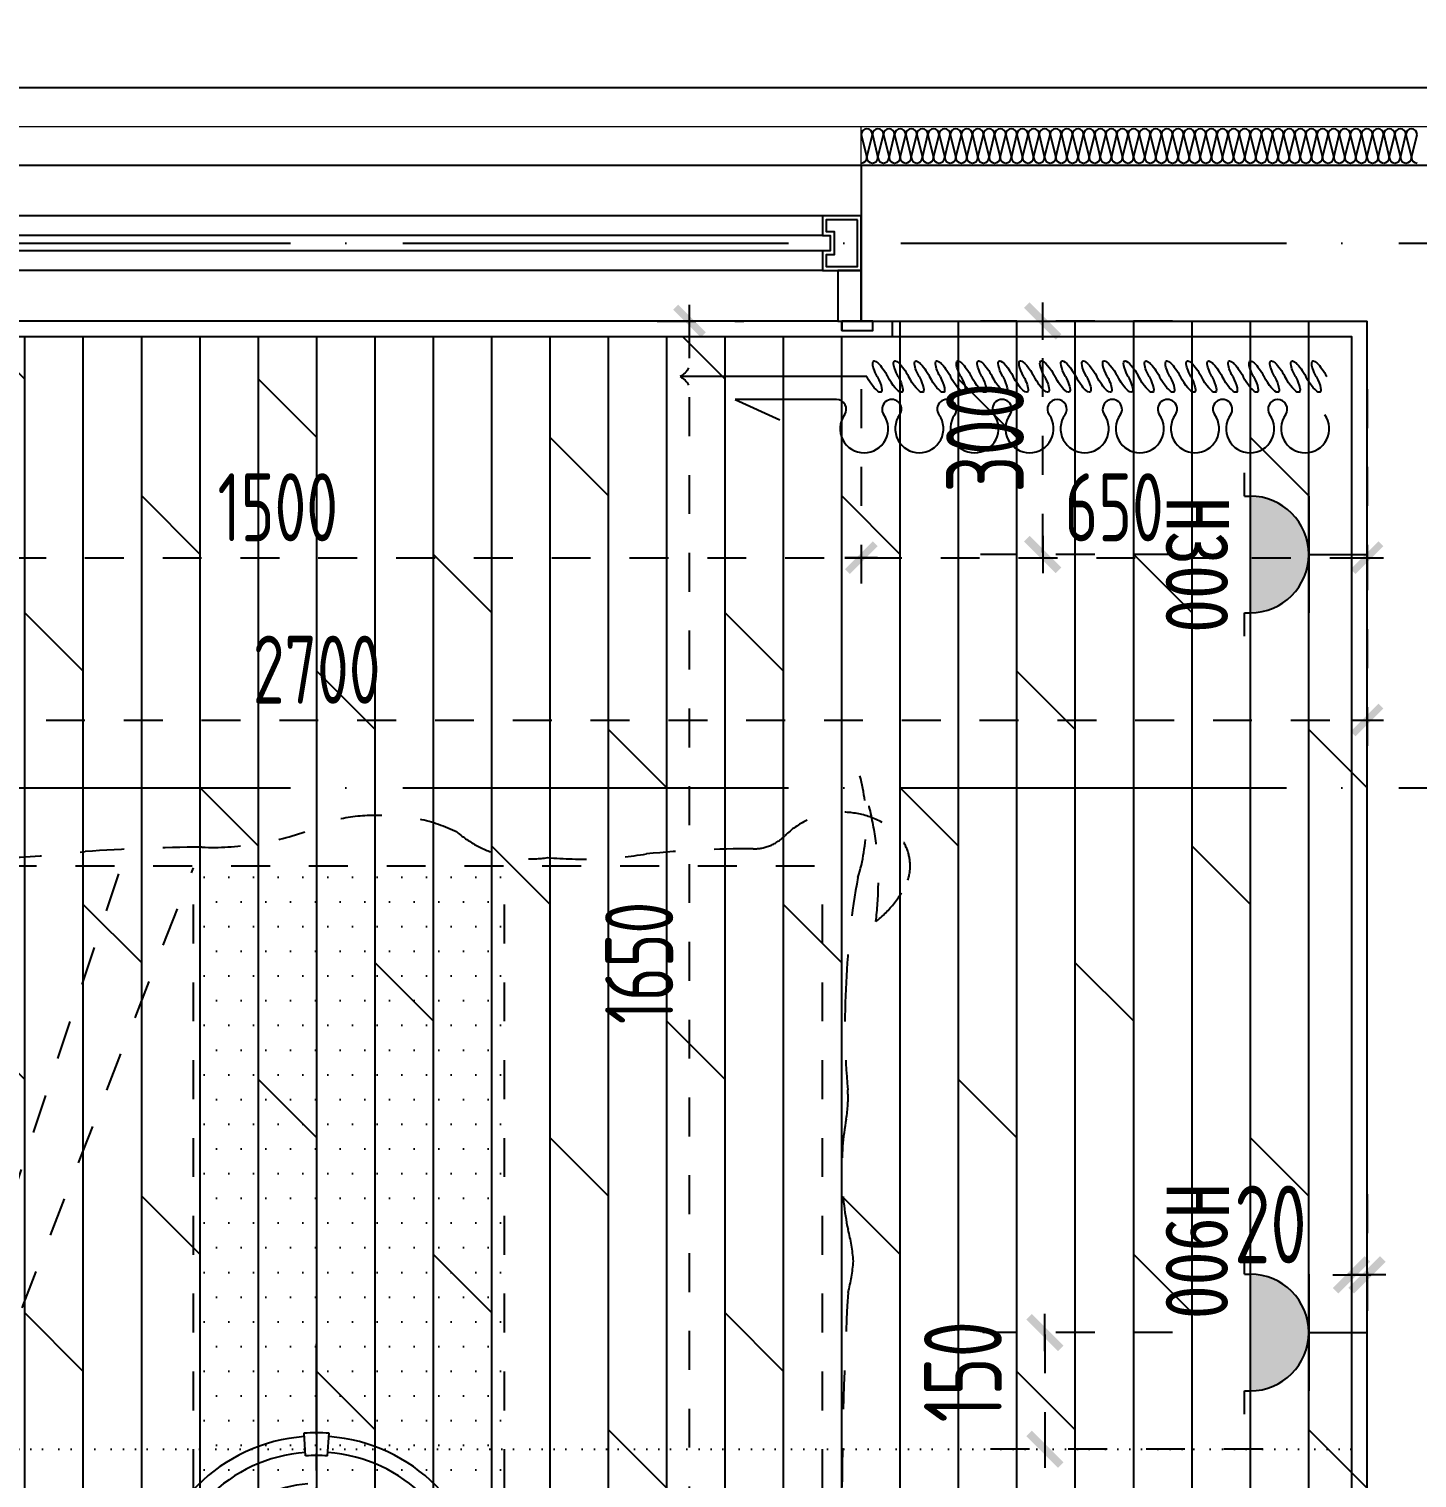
# Model space of a CAD drawing. Extents: x 133656 to 214778, y 12424 to 51506.
# Drawn here: x 158976 to 160760, y 22113 to 23975 of the extents above; entities that cross this region are included whole.
import ezdxf

# ---------------------------------------------------------------- set-up
doc = ezdxf.new("R2010")
doc.units = 0
doc.header["$MEASUREMENT"] = 0
for name, pattern in [('图案填充', [66.863653, 0, -20.558844, 0, -15.145704, 0, -15.145704, 0, -16.013401]), ('图纸索引线', [1.414175, 0.440583, -0.082865, 0.082865, -0.092515, 0.440583, -0.082865, 0.082865, -0.109034]), ('家具虚线平面', [100, 50, -50]), ('轴线', [1279.947105, 991.697132, -142.311249, 0, -145.938724])]:
    doc.linetypes.add(name, pattern=pattern)
doc.layers.get('Defpoints').update_dxf_attribs({"color": 8})
for name, color, linetype in [('A31.土建轴线', 251, 'Continuous'), ('A4.土建窗户', 152, 'Continuous'), ('B6.新建墙体定位', 203, 'Continuous'), ('E3.地面填充(网）', 250, 'Continuous'), ('F1.家具层', 51, 'Continuous'), ('F1.窗台面', 43, 'Continuous'), ('F3.公共层窗帘饰物等', 91, 'Continuous'), ('G1.天花造型', 30, 'Continuous'), ('G2.天花造型尺寸', 144, 'Continuous'), ('G3.天花灯具', 52, 'Continuous'), ('G4.天花灯位', 71, 'Continuous'), ('H3.顶面烟感', 102, 'Continuous'), ('K2.强电插座', 132, 'Continuous'), ('WALL', 6, 'Continuous'), ('xj', 8, 'Continuous'), ('保温', 35, 'Continuous')]:
    doc.layers.add(name, color=color, linetype=linetype)
doc.styles.add('标注数字', font='dim.shx', dxfattribs={"width": 0.8})
doc.styles.add('标题文字', font='')
doc.styles.get('标题文字').set_extended_font_data('SimSun')
doc.dimstyles.new('设计2017', dxfattribs={"dimscale": 100, "dimtxt": 2.5, "dimasz": 0.06, "dimexe": 2, "dimexo": 2.5, "dimgap": 0.6, "dimtad": 1, "dimdec": 0, "dimrnd": 5, "dimzin": 0, "dimdsep": 46, "dimtxsty": '标注数字', "dimblk": 'HBA_DIMENSION_TICK', "dimcen": 0.125, "dimclrd": 44, "dimclre": 44, "dimclrt": 50, "dimadec": 0, "dimazin": 0, "dimtfac": 1, "dimtdec": 0, "dimtix": 1, "dimtmove": 0, "dimatfit": 3, "dimldrblk": 'HBA_Leader_Arrow', "dimfxl": 7, "dimfxlon": 1, "dimtvp": 1, "dimtolj": 1, "dimtzin": 0, "dimarcsym": 0})

# ---------------------------------------------------------------- blocks, each defined once
blk = doc.blocks.new('$LinePat$岩棉板')
at = {"color": 0}
for p, q in [((0, -17), (12, -67)), ((12, -67), (24, -17))]:
    blk.add_line(p, q, dxfattribs=at)
for centre, start, end in [((12, -17), 0, 180), ((0, -67), 270, 0), ((24, -67), 180, 270)]:
    blk.add_arc(centre, 12, start, end, dxfattribs=at)
at = {"layer": 'Defpoints'}
blk.add_point((0, 0.1), dxfattribs=at)
at = {"layer": 'Defpoints', "color": 0}
blk.add_point((24, -84), dxfattribs=at)
blk = doc.blocks.new('DRAPES2')
for p, q in [((0, 0), (82, 37.3)), ((186.3, 0), (0, 0))]:
    blk.add_line(p, q)
at = {"linetype": 'ByBlock', "extrusion": (0, 0, -1)}
for centre, major_axis, start_param, end_param in [((236.9, 53.6), (-31.3, 31.3), 4.8823, 7.06864), ((236.9, 53.6), (-31.3, 31.3), 0.785455, 2.971795), ((338.2, 53.5), (31.3, 31.3), 3.311504, 5.497844), ((338.2, 53.5), (-31.3, 31.3), 0.785455, 2.971795), ((439.4, 53.5), (-31.3, 31.3), 4.8823, 7.06864), ((439.4, 53.5), (-31.3, 31.3), 0.785455, 2.971795), ((540.7, 53.5), (31.3, 31.3), 3.311504, 5.497844), ((540.7, 53.5), (31.3, 31.3), -0.785341, 1.400999), ((641.9, 53.5), (-31.3, 31.3), 4.8823, 7.06864), ((641.9, 53.5), (-31.3, 31.3), 0.785455, 2.971795), ((743.2, 53.5), (31.3, 31.3), 3.311504, 5.497844), ((743.2, 53.5), (-31.3, 31.3), 0.785455, 2.971795), ((844.4, 53.5), (-31.3, 31.3), 4.8823, 7.06864), ((844.4, 53.5), (-31.3, 31.3), 0.785455, 2.971795), ((945.7, 53.5), (31.3, 31.3), 3.311504, 5.497844), ((945.7, 53.5), (31.3, 31.3), -0.785341, 1.400999), ((186.3, 17.8), (-12.6, 12.6), 1.740708, 3.927048), ((287.6, 17.7), (-12.6, 12.6), 1.740708, 6.113388), ((388.8, 17.7), (-12.6, 12.6), 1.740708, 6.113388), ((490.1, 17.7), (12.6, 12.6), 0.169911, 4.542591), ((591.3, 17.7), (12.6, 12.6), 2.356251, 4.542591), ((591.3, 17.7), (-12.6, 12.6), 1.740708, 3.927048), ((692.6, 17.7), (-12.6, 12.6), 1.740708, 6.113388), ((793.8, 17.7), (-12.6, 12.6), 1.740708, 6.113388), ((895.1, 17.7), (12.6, 12.6), 0.169911, 4.542591), ((996.3, 17.7), (12.6, 12.6), 2.356251, 4.542591)]:
    blk.add_ellipse(centre, major_axis=major_axis, ratio=1, start_param=start_param, end_param=end_param, dxfattribs=at)
at = {"extrusion": (0, 0, -1)}
for centre, major_axis, start_param, end_param in [((1046.7, 53.5), (-31.3, 31.3), 4.8823, 7.06864), ((1046.7, 53.5), (-31.3, 31.3), 0.785455, 2.971795), ((996.1, 17.7), (-12.6, 12.6), 1.740708, 3.927048)]:
    blk.add_ellipse(centre, major_axis=major_axis, ratio=1, start_param=start_param, end_param=end_param, dxfattribs=at)
blk = doc.blocks.new('06BDR-PR2')
blk.add_line((343.1, 0), (0, 0))
for centre, start, end in [((-16.4, 32.2), 296.9731, 333.1823), ((-16.4, -32.2), 26.8177, 63.0269)]:
    blk.add_arc(centre, 36.1, start, end)
for centre, major_axis, start_param, end_param in [((352.6, 0), (-16.5, -28.6), 1.716714, 4.858306), ((391, 0), (-16.5, -28.6), 1.716714, 4.858306), ((429.4, 0), (-16.5, -28.6), 1.716714, 4.858306), ((467.8, 0), (-16.5, -28.6), 1.716714, 4.858306), ((506.2, 0), (-16.5, -28.6), 1.716714, 4.858306), ((544.6, 0), (-16.5, -28.6), 1.716714, 4.858306), ((583, 0), (-16.5, -28.6), 1.716714, 4.858306), ((621.3, 0), (16.5, 28.6), 4.858306, 7.999899), ((659.7, 0), (16.5, 28.6), 4.858306, 7.999899), ((698.1, 0), (16.5, 28.6), 4.858306, 7.999899), ((736.5, 0), (16.5, 28.6), 4.858306, 7.999899), ((774.9, 0), (16.5, 28.6), 4.858306, 7.999899), ((813.3, 0), (16.5, 28.6), 4.858306, 7.999899), ((851.7, 0), (-16.5, -28.6), 1.716714, 4.858306), ((890, 0), (-16.5, -28.6), 1.716714, 4.858306), ((928.4, 0), (-16.5, -28.6), 1.716714, 4.858306), ((966.8, 0), (-16.5, -28.6), 1.716714, 4.858306), ((1005.2, 0), (-16.5, -28.6), 1.716714, 4.858306), ((1043.6, 0), (-16.5, -28.6), 1.716714, 4.858306), ((1082, 0), (-16.5, -28.6), 1.716714, 4.858306), ((1120.4, 0), (-16.5, -28.6), 1.716714, 4.858306), ((1158.7, 0), (-16.5, -28.6), 1.716714, 4.858306), ((371.8, 0), (-16.5, -28.6), 4.858306, 7.999899), ((410.2, 0), (-16.5, -28.6), 4.858306, 7.999899), ((448.6, 0), (-16.5, -28.6), 4.858306, 7.999899), ((487, 0), (-16.5, -28.6), 4.858306, 7.999899), ((525.4, 0), (-16.5, -28.6), 4.858306, 7.999899), ((563.8, 0), (-16.5, -28.6), 4.858306, 7.999899), ((602.2, 0), (16.5, 28.6), 1.716714, 4.858306), ((640.5, 0), (16.5, 28.6), 1.716714, 4.858306), ((678.9, 0), (16.5, 28.6), 1.716714, 4.858306), ((717.3, 0), (16.5, 28.6), 1.716714, 4.858306), ((755.7, 0), (16.5, 28.6), 1.716714, 4.858306), ((794.1, 0), (16.5, 28.6), 1.716714, 4.858306), ((832.5, 0), (16.5, 28.6), 1.716714, 4.858306), ((870.9, 0), (-16.5, -28.6), 4.858306, 7.999899), ((909.2, 0), (-16.5, -28.6), 4.858306, 7.999899), ((947.6, 0), (-16.5, -28.6), 4.858306, 7.999899), ((986, 0), (-16.5, -28.6), 4.858306, 7.999899), ((1024.4, 0), (-16.5, -28.6), 4.858306, 7.999899), ((1062.8, 0), (-16.5, -28.6), 4.858306, 7.999899), ((1101.2, 0), (-16.5, -28.6), 4.858306, 7.999899), ((1139.6, 0), (-16.5, -28.6), 4.858306, 7.999899), ((1177.9, 0), (-16.5, -28.6), 4.858306, 7.999899)]:
    blk.add_ellipse(centre, major_axis=major_axis, ratio=0.254545, start_param=start_param, end_param=end_param)
blk = doc.blocks.new('线条方形')
at = {"color": 0}
blk.add_lwpolyline([(0, -12), (0, 0), (-40, 0)], dxfattribs=at)
blk.add_lwpolyline([(-40, 0), (0, 0), (0, -12), (-40, -12)], close=True, dxfattribs=at)
blk = doc.blocks.new('*U87')
at = {"color": 33}
blk.add_lwpolyline([(-970, 0), (-970, -65), (-940, -65), (-940, 0), (-970, 0)], dxfattribs=at)
blk.add_lwpolyline([(500, 0), (530, 0), (530, -65), (500, -65)], close=True, dxfattribs=at)
at = {"color": 33, "xscale": -1, "rotation": 180}
blk.add_blockref('线条方形', (-945, 0), dxfattribs=at)
at = {"color": 33, "rotation": 180}
blk.add_blockref('线条方形', (505, 0), dxfattribs=at)
blk = doc.blocks.new('*U86')
at = {"layer": 'A4.土建窗户'}
for points in [[(0, 1500), (0, 1450), (-25, 1450), (-25, 1460), (-45, 1460), (-45, 1450), (-70, 1450), (-70, 1500)], [(-5, 1495), (-5, 1455), (-20, 1455), (-20, 1465), (-50, 1465), (-50, 1455), (-65, 1455), (-65, 1495)], [(0, 0), (0, 50), (-25, 50), (-25, 40), (-45, 40), (-45, 50), (-70, 50), (-70, 0)], [(-5, 5), (-5, 45), (-20, 45), (-20, 35), (-50, 35), (-50, 45), (-65, 45), (-65, 5)]]:
    blk.add_lwpolyline(points, close=True, dxfattribs=at)
at = {"layer": 'A4.土建窗户', "flags": 128}
for points in [[(-70, 1450), (-70, 50)], [(0, 1450), (0, 50)]]:
    blk.add_lwpolyline(points, dxfattribs=at)
at = {"layer": 'A4.土建窗户', "color": 8, "flags": 128}
for points in [[(-45, 1450), (-45, 50)], [(-25, 1450), (-25, 50)]]:
    blk.add_lwpolyline(points, dxfattribs=at)
blk = doc.blocks.new('HBA_DIMENSION_TICK')
at = {"color": 0, "linetype": 'ByBlock'}
for p, q in [((-10, 0), (0, 0)), ((0, 0), (10, 0))]:
    blk.add_line(p, q, dxfattribs=at)
at = {"color": 50, "linetype": 'ByBlock'}
blk.add_solid([(-10, -7), (-7, -10), (7, 10), (10, 7)], dxfattribs=at)
blk = doc.blocks.new('*D119')
at = {"layer": 'Defpoints', "color": 0, "linetype": '家具虚线平面', "transparency": 16777216}
for p in [(160546.1, 22299.6), (160282.1, 22149.6), (160696.1, 22149.6)]:
    blk.add_point(p, dxfattribs=at)
at = {"layer": 'K2.强电插座', "color": 44, "linetype": '家具虚线平面', "lineweight": -2, "transparency": 16777216}
for p, q in [((160446.1, 22299.6), (160202.1, 22299.6)), ((160282.1, 22297.2), (160282.1, 22152)), ((160562.1, 22149.6), (160202.1, 22149.6))]:
    blk.add_line(p, q, dxfattribs=at)
at = {"layer": 'K2.强电插座', "color": 44, "linetype": '家具虚线平面', "lineweight": -2, "transparency": 16777216, "xscale": 2.4, "yscale": 2.4, "zscale": 2.4}
for p, rotation in [((160282.1, 22299.6), 90), ((160282.1, 22149.6), 270)]:
    blk.add_blockref('HBA_DIMENSION_TICK', p, dxfattribs=dict(at, rotation=rotation))
at = {"layer": 'K2.强电插座', "color": 50, "linetype": '家具虚线平面', "transparency": 16777216, "insert": (160176.7, 22249.2), "char_height": 100, "attachment_point": 5, "rotation": 90, "style": '标注数字'}
blk.add_mtext('\\A1;150', dxfattribs=at)
blk = doc.blocks.new('HBA_Leader_Arrow')
at = {"color": 0, "linetype": 'ByBlock', "ltscale": 0.5}
blk.add_line((3.5, 0), (-10, 0), dxfattribs=at)
for points in [[(-10.99, 11.28), (-6.57, 14.38), (-0.55, 0), (3.5, 0)], [(-10.99, -11.28), (-6.57, -14.38), (-0.55, 0), (3.5, 0)]]:
    blk.add_solid(points, dxfattribs=at)
blk = doc.blocks.new('不间断电源')
h = blk.add_hatch(color=8)
h.dxf.hatch_style = 1
h.paths.add_polyline_path([(-70.3, 140.6, 1), (70.3, 140.6)])
for p, q in [((-98.4, 147.7), (-70.3, 147.7)), ((-70.3, 147.7), (-70.3, 140.6)), ((-70.3, 140.6), (70.3, 140.6)), ((70.3, 147.7), (70.3, 140.6)), ((70.3, 147.7), (98.4, 147.7)), ((70.3, 70.3), (-70.3, 70.3)), ((0, 70.3), (0, 0))]:
    blk.add_line(p, q)
blk.add_arc((0, 140.6), 70.3, 180, 0)
at = {"color": 1, "style": '标题文字'}
blk.add_attdef('REF.', (86, 32.6), '', height=70.9, dxfattribs=at)
blk = doc.blocks.new('A$C34CE5B40')
at = {"color": 1, "linetype": '图纸索引线', "ltscale": 150}
for p, q in [((125.3, -67.5), (125.3, 318.1)), ((-67.5, 125.3), (318.1, 125.3))]:
    blk.add_line(p, q, dxfattribs=at)
for p, q in [((117.3, 233.8), (116.1, 250.3)), ((133.3, 233.8), (134.5, 250.3)), ((124.2, 139.9), (126.4, 139.9)), ((16.8, 133.3), (0.3, 134.5)), ((233.8, 133.3), (250.3, 134.5)), ((16.8, 117.3), (0.3, 116.1)), ((233.8, 117.3), (250.3, 116.1)), ((117.3, 16.8), (116.1, 0.3)), ((133.3, 16.8), (134.5, 0.3))]:
    blk.add_line(p, q)
at = {"color": 8}
for p, q in [((15, 139.9), (17.4, 139.9)), ((233.2, 139.9), (235.6, 139.9)), ((166.7, 24.7), (172.7, 24.7))]:
    blk.add_line(p, q, dxfattribs=at)
for radius in [8.86, 5.76]:
    blk.add_circle((125.3, 125.3), radius)
for centre, radius, start, end in [((125.3, 125.3), 122.9, 94.2154, 175.7846), ((125.3, 125.3), 125.3, 85.7846, 94.2154), ((125.3, 125.3), 122.9, 4.2154, 85.7846), ((125.3, 125.3), 111.3, 94.2154, 175.7846), ((125.3, 125.3), 108.8, 85.7846, 94.2154), ((125.3, 125.3), 111.3, 4.2154, 85.7846), ((122.4, 136), 3.28, 29.2133, 180.7867), ((128.2, 136), 3.28, 359.2133, 150.7867), ((125.3, 125.3), 125.3, 175.7846, 184.2154), ((125.3, 125.3), 108.8, 175.7846, 184.2154), ((114.6, 128.2), 3.28, 89.2133, 240.7867), ((117.5, 133.1), 3.28, 59.2133, 210.7867), ((133.1, 133.1), 3.28, 329.2133, 120.7867), ((136, 128.2), 3.28, 299.2133, 90.7867), ((125.3, 125.3), 108.8, 355.7846, 4.2154), ((125.3, 125.3), 125.3, 355.7846, 4.2154), ((125.3, 125.3), 122.9, 184.2154, 265.7846), ((125.3, 125.3), 111.3, 184.2154, 265.7846), ((114.6, 122.4), 3.28, 119.2133, 270.7867), ((117.5, 117.5), 3.28, 149.2133, 300.7867), ((133.1, 117.5), 3.28, 239.2133, 30.7867), ((125.3, 125.3), 111.3, 274.2154, 355.7846), ((125.3, 125.3), 122.9, 274.2154, 355.7846), ((136, 122.4), 3.28, 269.2133, 60.7867), ((122.4, 114.6), 3.28, 179.2133, 330.7867), ((128.2, 114.6), 3.28, 209.2133, 0.7867), ((125.3, 125.3), 108.8, 265.7846, 274.2154), ((125.3, 125.3), 125.3, 265.7846, 274.2154)]:
    blk.add_arc(centre, radius, start, end)
for start, end in [(94.2154, 175.7846), (202.9764, 246.7439)]:
    blk.add_arc((125.3, 125.3), 88.5, start, end, dxfattribs=at)
blk = doc.blocks.new('1500')
at = {"linetype": '家具虚线平面'}
h = blk.add_hatch(dxfattribs=at)
h.set_pattern_fill('DOTS', color=8, scale=20, style=0)
h.set_pattern_definition([(360, (-1254054.524, -248958.56), (15.875, 31.75), [0, -31.75])])
h.paths.add_polyline_path([(1191.6, -750), (1591.6, -750), (1591.6, 750), (1191.6, 750)])
at = {"color": 0, "linetype": '家具虚线平面'}
for p, q in [((40, 750), (2000, 750)), ((2000, -750), (2000, 750)), ((40, -750), (2000, -750))]:
    blk.add_line(p, q, dxfattribs=at)
at = {"color": 8, "linetype": '家具虚线平面'}
for p, q in [((608.6, -750), (1191.6, 747.3)), ((679.6, 750), (679.6, 603.2)), ((730.4, 460.2), (730.4, 750)), ((736.2, -352.8), (1098.9, 750)), ((1191.6, -750), (1191.6, 750)), ((1591.6, -750), (1591.6, 750)), ((730.4, -223.4), (730.4, 223.4)), ((679.6, 111.8), (679.6, -111.8)), ((730.4, -750), (730.4, -460.2)), ((679.6, -603.2), (679.6, -750))]:
    blk.add_line(p, q, dxfattribs=at)
for points in [[(1542.6, -764.4, -0.011501), (1678.1, -765.4, 0.027887), (1831.9, -764.1, -0.011645), (2003.7, -768.1, 0.522577), (2091, -657.1, 0.144021), (2067.2, -599, -0.173239), (2048.7, -565.8, -0.167481), (2043.4, -557.6, -0.159493), (2036.9, -509.9, 0.276026), (2036.8, -463.5, 0.033168), (2030.6, -349.6, -0.055834), (2032.6, -440.8, 0.023628), (2030.5, -340.8, -0.024964), (2032.9, 201.3, 0.053528), (2039.8, 241.8, 0.053528), (2032.9, 282.3, -0.095225), (2030.5, 424.4, 0.062768), (2032.6, 462, -0.036947), (2030.6, 599.8, -0.036442), (2045.7, 734.8, 0.141351), (2048.2, 865.6, -0.119346), (2068.6, 678.1, 0.123892), (2110, 731.4, 0.37589), (2076.7, 805.7, 0.329446), (1951.9, 788.7, -0.211134), (1910.9, 771.8, 0.024888), (1773.9, 765.1, -0.06219), (1646.7, 760.4, -0.218233), (1530.5, 793, 0.123513), (1430.6, 814.3, 0.129887), (1334.7, 793.7, -0.095063), (1202.3, 773.8, 0.016498), (1052.3, 768.2, -0.039412), (846.3, 760.4, 0.025508), (692.1, 760.4, -0.038458), (568.4, 763, 0.058958), (431.3, 769.7, 0.00267), (202.8, 764.9, 0.013848), (40, 763.2, 0.011292)], [(40, -760.6, 0.018567), (258.2, -764.9, 0.00267), (486.8, -769.7, 0.058958), (623.8, -763, -0.038458), (747.5, -760.4, 0.025508), (901.7, -760.4, -0.039412), (1107.7, -768.2, 0.016498), (1257.7, -773.8)], [(1257.7, -773.8, -0.037552), (1542.6, -764.4)]]:
    blk.add_lwpolyline(points, format="xyb", dxfattribs=at)
at = {"color": 0, "linetype": '家具虚线平面'}
blk.add_lwpolyline([(0, 800), (40, 800), (40, -800), (0, -800), (0, 800), (40, 800)], dxfattribs=at)
at = {"color": 8, "linetype": '家具虚线平面'}
for centre, radius, start, end in [((3271.7, 349), 3183.5, 173.1435, 185.4971), ((312.9, -501.8), 1238, 79.3616, 99.8515), ((1736.1, 375.6), 1670.5, 168.1725, 191.2565), ((333.4, -1911.4), 2630.3, 84.9635, 95.5174), ((-793.5, 453.6), 1360.3, 7.146, 11.0766), ((1785.4, 397.2), 1464.7, 171.3531, 191.9267), ((514.4, -37.8), 661.9, 72.8591, 106.0737), ((-1658.4, 348.4), 2377.3, 354.0897, 6.5844), ((527.6, 1138.5), 573.1, 247.4626, 289.8839), ((1488.4, 373.6), 1178.9, 169.0137, 192.5266), ((-470.4, 341.8), 1206.6, 349.196, 12.1021), ((550.5, -316.9), 481.3, 69.6025, 118.0799), ((535.4, 1610), 1505.1, 262.4467, 276.8486), ((-136, 322.5), 695.2, 337.0324, 341.7616), ((-296.2, 266.2), 863.1, 345.6794, 349.2329), ((265.1, 1140.6), 1091.3, 260.4799, 283.8693), ((317.2, 1054), 1018.5, 256.7626, 283.379), ((317.2, -1054), 1018.5, 76.621, 103.2374), ((1736.1, -375.6), 1670.5, 168.7435, 191.8275), ((265.1, -1140.6), 1091.3, 76.1307, 99.5201), ((3271.7, -349), 3183.5, 174.5029, 186.8565), ((-136, -322.5), 695.2, 18.2384, 22.9676), ((-296.2, -266.2), 863.1, 10.7671, 14.3206), ((1785.4, -397.2), 1464.7, 168.0733, 188.6469), ((550.5, 316.9), 481.3, 241.9201, 291.9524), ((535.4, -1610), 1505.1, 83.1514, 97.5533), ((-1658.4, -348.4), 2377.3, 353.4156, 5.9103), ((1488.4, -373.6), 1178.9, 167.4734, 190.9863), ((-470.4, -341.8), 1206.6, 347.8979, 10.804), ((527.6, -1138.5), 573.1, 70.1161, 112.5374), ((514.4, 37.8), 661.9, 253.9263, 287.1409), ((-530.6, -507.4), 1088.8, 348.3661, 353.9028), ((-793.5, -453.6), 1360.3, 348.9234, 352.854), ((333.4, 1911.4), 2630.3, 264.4826, 275.0365), ((312.9, 501.8), 1238, 260.1485, 280.6384)]:
    blk.add_arc(centre, radius, start, end, dxfattribs=at)
blk = doc.blocks.new('*D245')
at = {"layer": 'Defpoints', "color": 0, "linetype": '家具虚线平面', "transparency": 16777216}
for p in [(160676.1, 22577.5), (160696.1, 22577.5), (160676.1, 22373.8)]:
    blk.add_point(p, dxfattribs=at)
at = {"layer": 'G2.天花造型尺寸', "color": 44, "linetype": '家具虚线平面', "lineweight": -2, "transparency": 16777216}
for p, q in [((160676.1, 22477.5), (160676.1, 22293.8)), ((160696.1, 22477.5), (160696.1, 22293.8)), ((160673.7, 22373.8), (160671.3, 22373.8)), ((160696.1, 22373.8), (160676.1, 22373.8)), ((160698.5, 22373.8), (160700.9, 22373.8))]:
    blk.add_line(p, q, dxfattribs=at)
at = {"layer": 'G2.天花造型尺寸', "color": 44, "linetype": '家具虚线平面', "lineweight": -2, "transparency": 16777216, "xscale": 2.4, "yscale": 2.4, "zscale": 2.4}
blk.add_blockref('HBA_DIMENSION_TICK', (160676.1, 22373.8), dxfattribs=at)
at = {"layer": 'G2.天花造型尺寸', "color": 44, "linetype": '家具虚线平面', "lineweight": -2, "transparency": 16777216, "xscale": 2.4, "yscale": 2.4, "zscale": 2.4, "rotation": 180}
blk.add_blockref('HBA_DIMENSION_TICK', (160696.1, 22373.8), dxfattribs=at)
at = {"layer": 'G2.天花造型尺寸', "color": 50, "linetype": '家具虚线平面', "transparency": 16777216, "insert": (160571.9, 22438.5), "char_height": 100, "attachment_point": 5, "style": '标注数字'}
blk.add_mtext('\\A1;20', dxfattribs=at)
blk = doc.blocks.new('*D321')
at = {"layer": 'Defpoints', "color": 0, "linetype": '家具虚线平面', "transparency": 16777216}
for p in [(160279.2, 23599.6), (160546.1, 23599.6), (160546.1, 23299.6)]:
    blk.add_point(p, dxfattribs=at)
at = {"layer": 'K2.强电插座', "color": 44, "linetype": '家具虚线平面', "lineweight": -2, "transparency": 16777216}
for p, q in [((160446.1, 23599.6), (160199.2, 23599.6)), ((160279.2, 23302), (160279.2, 23597.2)), ((160446.1, 23299.6), (160199.2, 23299.6))]:
    blk.add_line(p, q, dxfattribs=at)
at = {"layer": 'K2.强电插座', "color": 44, "linetype": '家具虚线平面', "lineweight": -2, "transparency": 16777216, "xscale": 2.4, "yscale": 2.4, "zscale": 2.4}
for p, rotation in [((160279.2, 23599.6), 90), ((160279.2, 23299.6), 270)]:
    blk.add_blockref('HBA_DIMENSION_TICK', p, dxfattribs=dict(at, rotation=rotation))
at = {"layer": 'K2.强电插座', "color": 50, "linetype": '家具虚线平面', "transparency": 16777216, "insert": (160205.2, 23449.6), "char_height": 100, "attachment_point": 5, "rotation": 90, "style": '标注数字'}
blk.add_mtext('\\A1;300', dxfattribs=at)
blk = doc.blocks.new('*D558')
at = {"layer": 'Defpoints', "color": 0, "linetype": '家具虚线平面', "transparency": 16777216}
for p in [(159696.1, 23599.6), (159825.3, 23599.6), (159686.2, 21949.6)]:
    blk.add_point(p, dxfattribs=at)
at = {"layer": 'H3.顶面烟感', "color": 44, "linetype": '家具虚线平面', "lineweight": -2, "transparency": 16777216}
for p, q in [((159783.6, 23599.6), (159895.3, 23599.6)), ((159825.3, 21951.7), (159825.3, 23597.5)), ((159773.7, 21949.6), (159895.3, 21949.6))]:
    blk.add_line(p, q, dxfattribs=at)
at = {"layer": 'H3.顶面烟感', "color": 44, "linetype": '家具虚线平面', "lineweight": -2, "transparency": 16777216, "xscale": 2.1, "yscale": 2.1, "zscale": 2.1}
for p, rotation in [((159825.3, 23599.6), 90), ((159825.3, 21949.6), 270)]:
    blk.add_blockref('HBA_DIMENSION_TICK', p, dxfattribs=dict(at, rotation=rotation))
at = {"layer": 'H3.顶面烟感', "color": 50, "linetype": '家具虚线平面', "transparency": 16777216, "insert": (159760.6, 22774.6), "char_height": 87.5, "attachment_point": 5, "rotation": 90, "style": '标注数字'}
blk.add_mtext('\\A1;1650', dxfattribs=at)
blk = doc.blocks.new('*D596')
at = {"layer": 'B6.新建墙体定位', "color": 44, "linetype": '家具虚线平面', "lineweight": -2, "transparency": 16777216}
for p, q in [((158546.1, 23512.1), (158546.1, 23225.4)), ((160046.1, 23512.1), (160046.1, 23225.4)), ((158548.2, 23295.4), (160044, 23295.4))]:
    blk.add_line(p, q, dxfattribs=at)
at = {"layer": 'Defpoints', "color": 0, "linetype": '家具虚线平面', "transparency": 16777216}
for p in [(158546.1, 23599.6), (160046.1, 23599.6), (160046.1, 23295.4)]:
    blk.add_point(p, dxfattribs=at)
at = {"layer": 'B6.新建墙体定位', "color": 44, "linetype": '家具虚线平面', "lineweight": -2, "transparency": 16777216, "xscale": 2.1, "yscale": 2.1, "zscale": 2.1, "rotation": 180}
blk.add_blockref('HBA_DIMENSION_TICK', (158546.1, 23295.4), dxfattribs=at)
at = {"layer": 'B6.新建墙体定位', "color": 44, "linetype": '家具虚线平面', "lineweight": -2, "transparency": 16777216, "xscale": 2.1, "yscale": 2.1, "zscale": 2.1}
blk.add_blockref('HBA_DIMENSION_TICK', (160046.1, 23295.4), dxfattribs=at)
at = {"layer": 'B6.新建墙体定位', "color": 50, "linetype": '家具虚线平面', "transparency": 16777216, "insert": (159296.1, 23360.2), "char_height": 87.5, "attachment_point": 5, "style": '标注数字'}
blk.add_mtext('\\A1;1500', dxfattribs=at)
blk = doc.blocks.new('*D597')
at = {"layer": 'B6.新建墙体定位', "color": 44, "linetype": '家具虚线平面', "lineweight": -2, "transparency": 16777216}
for p, q in [((160046.1, 23512.1), (160046.1, 23225.4)), ((160696.1, 23512.1), (160696.1, 23225.4)), ((160048.2, 23295.4), (160694, 23295.4))]:
    blk.add_line(p, q, dxfattribs=at)
at = {"layer": 'Defpoints', "color": 0, "linetype": '家具虚线平面', "transparency": 16777216}
for p in [(160046.1, 23599.6), (160696.1, 23599.6), (160696.1, 23295.4)]:
    blk.add_point(p, dxfattribs=at)
at = {"layer": 'B6.新建墙体定位', "color": 44, "linetype": '家具虚线平面', "lineweight": -2, "transparency": 16777216, "xscale": 2.1, "yscale": 2.1, "zscale": 2.1, "rotation": 180}
blk.add_blockref('HBA_DIMENSION_TICK', (160046.1, 23295.4), dxfattribs=at)
at = {"layer": 'B6.新建墙体定位', "color": 44, "linetype": '家具虚线平面', "lineweight": -2, "transparency": 16777216, "xscale": 2.1, "yscale": 2.1, "zscale": 2.1}
blk.add_blockref('HBA_DIMENSION_TICK', (160696.1, 23295.4), dxfattribs=at)
at = {"layer": 'B6.新建墙体定位', "color": 50, "linetype": '家具虚线平面', "transparency": 16777216, "insert": (160371.1, 23360.2), "char_height": 87.5, "attachment_point": 5, "style": '标注数字'}
blk.add_mtext('\\A1;650', dxfattribs=at)
blk = doc.blocks.new('*D598')
at = {"layer": 'B6.新建墙体定位', "color": 44, "linetype": '家具虚线平面', "lineweight": -2, "transparency": 16777216}
for p, q in [((157996.1, 23303.5), (157996.1, 23016.8)), ((160696.1, 23303.5), (160696.1, 23016.8)), ((157998.2, 23086.8), (160694, 23086.8))]:
    blk.add_line(p, q, dxfattribs=at)
at = {"layer": 'Defpoints', "color": 0, "linetype": '家具虚线平面', "transparency": 16777216}
for p in [(157996.1, 23391), (160696.1, 23391), (160696.1, 23086.8)]:
    blk.add_point(p, dxfattribs=at)
at = {"layer": 'B6.新建墙体定位', "color": 44, "linetype": '家具虚线平面', "lineweight": -2, "transparency": 16777216, "xscale": 2.1, "yscale": 2.1, "zscale": 2.1, "rotation": 180}
blk.add_blockref('HBA_DIMENSION_TICK', (157996.1, 23086.8), dxfattribs=at)
at = {"layer": 'B6.新建墙体定位', "color": 44, "linetype": '家具虚线平面', "lineweight": -2, "transparency": 16777216, "xscale": 2.1, "yscale": 2.1, "zscale": 2.1}
blk.add_blockref('HBA_DIMENSION_TICK', (160696.1, 23086.8), dxfattribs=at)
at = {"layer": 'B6.新建墙体定位', "color": 50, "linetype": '家具虚线平面', "transparency": 16777216, "insert": (159346.1, 23151.5), "char_height": 87.5, "attachment_point": 5, "style": '标注数字'}
blk.add_mtext('\\A1;2700', dxfattribs=at)

msp = doc.modelspace()

# ---------------------------------------------------------------- hatches: boundary and pattern name
at = {"layer": 'E3.地面填充(网）'}
h = msp.add_hatch(dxfattribs=at)
h.set_pattern_fill('DOLMIT', color=256, scale=300, angle=90)
h.set_pattern_definition([(90, (160696.07, 20299.63), (-75, 5e-15), []), (135, (160696.07, 20299.63), (-150, -150), [106.066, -212.132])])
h.paths.add_polyline_path([(160086.1, 23599.6), (160086.1, 23579.6), (158506.1, 23579.6), (158506.1, 23599.6), (157996.1, 23599.6), (157996.1, 20299.6), (160696.1, 20299.6), (160696.1, 23599.6)])

# ---------------------------------------------------------------- linework, layer by layer
at = {"layer": 'A31.土建轴线', "linetype": '轴线', "ltscale": 0.5}
for p, q in [((155616.2, 23699.6), (168346.1, 23699.6)), ((155616.2, 22999.6), (168346.1, 22999.6))]:
    msp.add_line(p, q, dxfattribs=at)
at = {"layer": 'A4.土建窗户'}
msp.add_line((160046.1, 23799.6), (158546.1, 23799.6), dxfattribs=at)
at = {"layer": 'F1.窗台面'}
msp.add_lwpolyline([(158506.1, 23599.6), (158506.1, 23579.6), (160086.1, 23579.6), (160086.1, 23599.6)], dxfattribs=at)
at = {"layer": 'G1.天花造型'}
msp.add_line((160016.1, 23599.6), (158576.1, 23599.6), dxfattribs=at)
msp.add_lwpolyline([(160676.1, 20319.6), (158016.1, 20319.6), (158016.1, 23579.6), (160676.1, 23579.6)], close=True, dxfattribs=at)
at = {"layer": 'G4.天花灯位', "linetype": '家具虚线平面'}
msp.add_line((159346.1, 21632.1), (159346.1, 23579.6), dxfattribs=at)
at = {"layer": 'K2.强电插座', "linetype": '图案填充'}
msp.add_line((160696.1, 22149.6), (157996.1, 22149.6), dxfattribs=at)
at = {"layer": 'WALL'}
for p, q in [((160796.1, 23799.6), (160046.1, 23799.6)), ((160046.1, 23799.6), (160046.1, 23599.6)), ((160046.1, 23599.6), (160696.1, 23599.6)), ((160696.1, 20299.6), (160696.1, 23599.6))]:
    msp.add_line(p, q, dxfattribs=at)
at = {"layer": 'xj'}
msp.add_lwpolyline([(158546.1, 23899.6), (162496.1, 23899.6)], dxfattribs=at)
at = {"layer": '保温', "lineweight": 5}
for points in [[(169696.1, 14949.6), (169046.1, 14949.6), (169046.1, 14249.6), (162446.1, 14249.6), (162446.1, 14549.6), (160746.1, 14549.6), (160746.1, 14349.6), (159046.1, 14349.6), (159046.1, 14549.6), (156846.1, 14549.6), (156846.1, 14249.6), (156546.1, 14249.6), (156546.1, 14949.6), (155946.1, 14949.6), (155946.1, 23849.6), (156846.1, 23849.6), (156846.1, 23649.6), (156246.1, 23649.6), (156246.1, 23149.6), (157746.1, 23149.6), (157746.1, 23849.6), (162446.1, 23849.6), (162446.1, 25449.6), (165696.1, 25449.6)], [(160046.1, 23799.6), (160046.1, 23849.6)]]:
    msp.add_lwpolyline(points, dxfattribs=at)

# ---------------------------------------------------------------- block references
at = {"color": 33, "xscale": -1, "rotation": 180.0002377098126}
msp.add_blockref('*U87', (159516.1, 23599.6), dxfattribs=at)
at = {"layer": 'A4.土建窗户', "xscale": -1, "rotation": 270}
msp.add_blockref('*U86', (158546.1, 23734.6), dxfattribs=at)
at = {"layer": 'F1.家具层'}
msp.add_blockref('1500', (157996.1, 22149.6), dxfattribs=at)
at = {"layer": 'F3.公共层窗帘饰物等', "xscale": -0.7, "yscale": 0.7, "zscale": 0.7, "rotation": 180.000000022987}
for name, p in [('06BDR-PR2', (159813.1, 23528.2)), ('DRAPES2', (159883.9, 23498.7))]:
    msp.add_blockref(name, p, dxfattribs=at)
at = {"layer": 'G3.天花灯具', "linetype": '图纸索引线', "xscale": 1.764, "yscale": 1.764, "zscale": 1.764}
msp.add_blockref('A$C34CE5B40', (159125, 21728.6), dxfattribs=at)
at = {"layer": 'K2.强电插座'}
ref = msp.add_blockref('不间断电源', (160696.1, 23299.6), dxfattribs=dict(at, xscale=1.066666666666561, yscale=1.066666666666561, zscale=1.066666666666561, rotation=90))
ref.add_attrib('REF.', 'H300', (160438.5, 23373), dxfattribs={"layer": '0', "color": 1, "height": 80, "rotation": 270, "style": '标题文字', "width": 0.8})
ref = msp.add_blockref('不间断电源', (160696.1, 22299.6), dxfattribs=dict(at, xscale=1.066666666666561, yscale=1.066666666666561, zscale=1.066666666666561, rotation=90))
ref.add_attrib('REF.', 'H900', (160438.5, 22490.9), dxfattribs={"layer": '0', "color": 1, "height": 80, "rotation": 270, "style": '标题文字', "width": 0.8})
at = {"layer": '保温', "xscale": 0.5952380949171753, "yscale": 0.5941895062325717, "zscale": 0.5941895062325717}
for p in [(160046.1, 23849.6), (160060.4, 23849.6), (160074.6, 23849.6), (160088.9, 23849.6), (160103.2, 23849.6), (160117.5, 23849.6), (160131.8, 23849.6), (160146.1, 23849.6), (160160.4, 23849.6), (160174.6, 23849.6), (160188.9, 23849.6), (160203.2, 23849.6), (160217.5, 23849.6), (160231.8, 23849.6), (160246.1, 23849.6), (160260.4, 23849.6), (160274.6, 23849.6), (160288.9, 23849.6), (160303.2, 23849.6), (160317.5, 23849.6), (160331.8, 23849.6), (160346.1, 23849.6), (160360.4, 23849.6), (160374.6, 23849.6), (160388.9, 23849.6), (160403.2, 23849.6), (160417.5, 23849.6), (160431.8, 23849.6), (160446.1, 23849.6), (160460.4, 23849.6), (160474.6, 23849.6), (160488.9, 23849.6), (160503.2, 23849.6), (160517.5, 23849.6), (160531.8, 23849.6), (160546.1, 23849.6), (160560.4, 23849.6), (160574.6, 23849.6), (160588.9, 23849.6), (160603.2, 23849.6), (160617.5, 23849.6), (160631.8, 23849.6), (160646.1, 23849.6), (160660.4, 23849.6), (160674.6, 23849.6), (160688.9, 23849.6), (160703.2, 23849.6), (160717.5, 23849.6), (160731.8, 23849.6), (160746.1, 23849.6)]:
    msp.add_blockref('$LinePat$岩棉板', p, dxfattribs=at)

# ---------------------------------------------------------------- dimensions: what is measured, and where the dimension line sits
at = {"layer": 'B6.新建墙体定位', "linetype": '家具虚线平面'}
for base, p1, p2, picture, middle in [((160046.1, 23295.4), (158546.1, 23599.6), (160046.1, 23599.6), '*D596', (159296.1, 23360.2)), ((160696.1, 23295.4), (160046.1, 23599.6), (160696.1, 23599.6), '*D597', (160371.1, 23360.2)), ((160696.1, 23086.8), (157996.1, 23391), (160696.1, 23391), '*D598', (159346.1, 23151.5))]:
    dim = msp.add_linear_dim(base=base, p1=p1, p2=p2, angle=180, dimstyle='设计2017', override={"dimscale": 35, "dimtmove": 1}, dxfattribs=at)
    dim.commit()
    dim.dimension.update_dxf_attribs({"geometry": picture, "text_midpoint": middle})
at = {"layer": 'G2.天花造型尺寸', "linetype": '家具虚线平面'}
dim = msp.add_linear_dim(base=(160676.1, 22373.8), p1=(160696.1, 22577.5), p2=(160676.1, 22577.5), angle=180, dimstyle='设计2017', override={"dimscale": 40, "dimrnd": 0, "dimtmove": 2}, dxfattribs=at)
dim.commit()
dim.dimension.update_dxf_attribs({"geometry": '*D245', "text_midpoint": (160571.9, 22438.5), "dimtype": 160})
at = {"layer": 'H3.顶面烟感', "linetype": '家具虚线平面'}
dim = msp.add_linear_dim(base=(159825.3, 23599.6), p1=(159686.2, 21949.6), p2=(159696.1, 23599.6), angle=270, dimstyle='设计2017', override={"dimscale": 35, "dimtmove": 1}, dxfattribs=at)
dim.commit()
dim.dimension.update_dxf_attribs({"geometry": '*D558', "text_midpoint": (159760.6, 22774.6)})
at = {"layer": 'K2.强电插座', "linetype": '家具虚线平面'}
dim = msp.add_linear_dim(base=(160279.2, 23599.6), p1=(160546.1, 23299.6), p2=(160546.1, 23599.6), angle=90, dimstyle='设计2017', override={"dimscale": 40, "dimrnd": 0, "dimtmove": 2}, dxfattribs=at)
dim.commit()
dim.dimension.update_dxf_attribs({"geometry": '*D321', "text_midpoint": (160205.2, 23449.6)})
dim = msp.add_linear_dim(base=(160282.1, 22149.6), p1=(160546.1, 22299.6), p2=(160696.1, 22149.6), angle=90, dimstyle='设计2017', override={"dimscale": 40, "dimrnd": 0, "dimtmove": 2}, dxfattribs=at)
dim.commit()
dim.dimension.update_dxf_attribs({"geometry": '*D119', "text_midpoint": (160176.7, 22249.2), "dimtype": 160})

doc.saveas('drawing.dxf')
